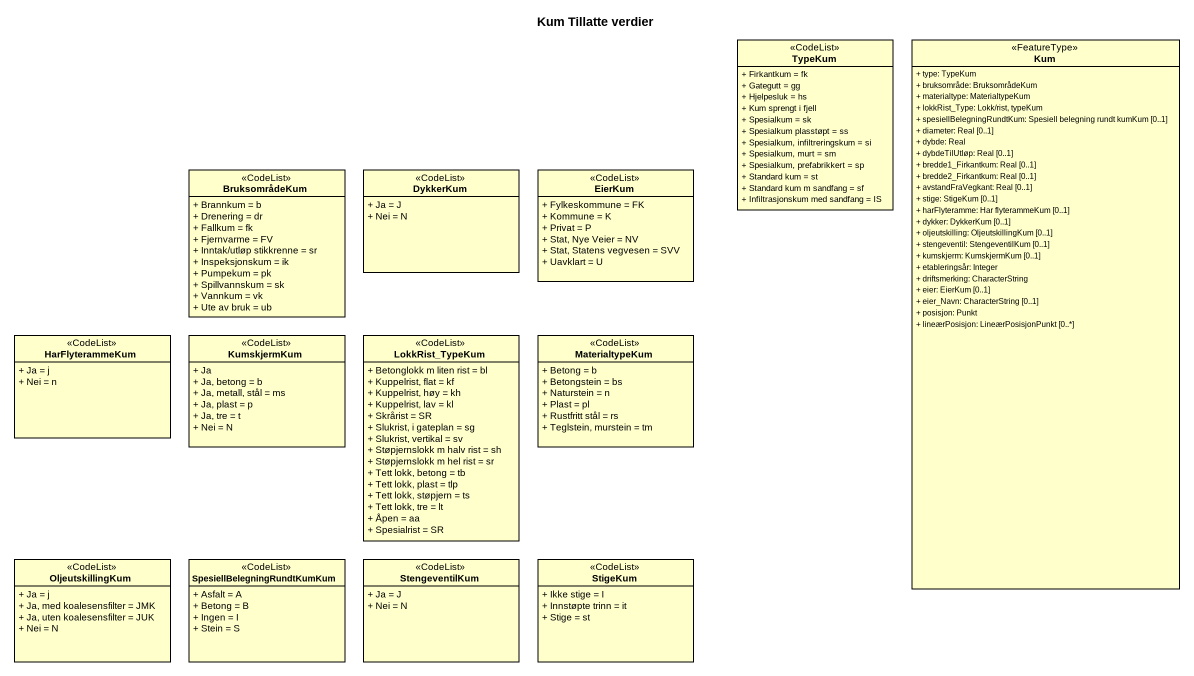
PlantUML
@startuml
title Kum Tillatte verdier
hide circle
hide empty members
skinparam classAttributeIconSize 0
class TypeKum <<CodeList>> {
  + Firkantkum = fk
  + Gategutt = gg
  + Hjelpesluk = hs
  + Kum sprengt i fjell
  + Spesialkum = sk
  + Spesialkum plasstøpt = ss
  + Spesialkum, infiltreringskum = si
  + Spesialkum, murt = sm
  + Spesialkum, prefabrikkert = sp
  + Standard kum = st
  + Standard kum m sandfang = sf
  + Infiltrasjonskum med sandfang = IS
}
class Kum <<FeatureType>> {
  + type: TypeKum
  + bruksområde: BruksområdeKum
  + materialtype: MaterialtypeKum
  + lokkRist_Type: Lokk/rist, typeKum
  + spesiellBelegningRundtKum: Spesiell belegning rundt kumKum [0..1]
  + diameter: Real [0..1]
  + dybde: Real
  + dybdeTilUtløp: Real [0..1]
  + bredde1_Firkantkum: Real [0..1]
  + bredde2_Firkantkum: Real [0..1]
  + avstandFraVegkant: Real [0..1]
  + stige: StigeKum [0..1]
  + harFlyteramme: Har flyterammeKum [0..1]
  + dykker: DykkerKum [0..1]
  + oljeutskilling: OljeutskillingKum [0..1]
  + stengeventil: StengeventilKum [0..1]
  + kumskjerm: KumskjermKum [0..1]
  + etableringsår: Integer
  + driftsmerking: CharacterString
  + eier: EierKum [0..1]
  + eier_Navn: CharacterString [0..1]
  + posisjon: Punkt
  + lineærPosisjon: LineærPosisjonPunkt [0..*]
}
class BruksområdeKum <<CodeList>> {
  + Brannkum = b
  + Drenering = dr
  + Fallkum = fk
  + Fjernvarme = FV
  + Inntak/utløp stikkrenne = sr
  + Inspeksjonskum = ik
  + Pumpekum = pk
  + Spillvannskum = sk
  + Vannkum = vk
  + Ute av bruk = ub
}
class DykkerKum <<CodeList>> {
  + Ja = J
  + Nei = N
}
class EierKum <<CodeList>> {
  + Fylkeskommune = FK
  + Kommune = K
  + Privat = P
  + Stat, Nye Veier = NV
  + Stat, Statens vegvesen = SVV
  + Uavklart = U
}
class HarFlyterammeKum <<CodeList>> {
  + Ja = j
  + Nei = n
}
class KumskjermKum <<CodeList>> {
  + Ja
  + Ja, betong = b
  + Ja, metall, stål = ms
  + Ja, plast = p
  + Ja, tre = t
  + Nei = N
}
class LokkRist_TypeKum <<CodeList>> {
  + Betonglokk m liten rist = bl
  + Kuppelrist, flat = kf
  + Kuppelrist, høy = kh
  + Kuppelrist, lav = kl
  + Skrårist = SR
  + Slukrist, i gateplan = sg
  + Slukrist, vertikal = sv
  + Støpjernslokk m halv rist = sh
  + Støpjernslokk m hel rist = sr
  + Tett lokk, betong = tb
  + Tett lokk, plast = tlp
  + Tett lokk, støpjern = ts
  + Tett lokk, tre = lt
  + Åpen = aa
  + Spesialrist = SR
}
class MaterialtypeKum <<CodeList>> {
  + Betong = b
  + Betongstein = bs
  + Naturstein = n
  + Plast = pl
  + Rustfritt stål = rs
  + Teglstein, murstein = tm
}
class OljeutskillingKum <<CodeList>> {
  + Ja = j
  + Ja, med koalesensfilter = JMK
  + Ja, uten koalesensfilter = JUK
  + Nei = N
}
class SpesiellBelegningRundtKumKum <<CodeList>> {
  + Asfalt = A
  + Betong = B
  + Ingen = I
  + Stein = S
}
class StengeventilKum <<CodeList>> {
  + Ja = J
  + Nei = N
}
class StigeKum <<CodeList>> {
  + Ikke stige = I
  + Innstøpte trinn = it
  + Stige = st
}
@enduml
